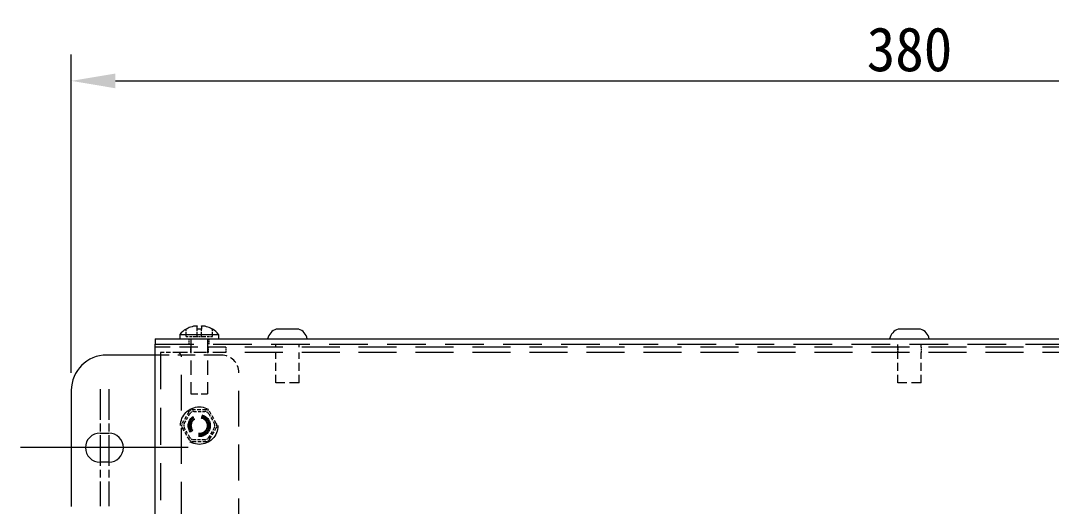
# Model space of a CAD drawing. Header units: millimetres. Extents: x 24 to 1656, y 24 to 1164.
# Drawn here: x 678.1 to 911.8, y 852.1 to 962.3 of the extents above; entities that cross this region are included whole.
import ezdxf

# ---------------------------------------------------------------- set-up
doc = ezdxf.new("R2010")
doc.units = ezdxf.units.MM
doc.header["$LTSCALE"] = 4
doc.linetypes.add('CHAIN', pattern=[0.3543, 0.2362, -0.0295, 0.0591, -0.0295])
doc.linetypes.add('HIDDEN', pattern=[9.525, 6.35, -3.175])
doc.layers.add('가는실선_A4', color=7, linetype='Continuous', lineweight=5)
doc.layers.add('굵은실선_A3', color=7, linetype='Continuous', lineweight=18)
doc.layers.add('가는실선중심선_A3', color=1, linetype='Continuous', lineweight=5, true_color=0xff0000)
doc.layers.add('가는파선_A3', color=7, linetype='HIDDEN', lineweight=13, true_color=0x008000)
doc.styles.add('치수문자_A3(2.5)', font='')
doc.styles.get('치수문자_A3(2.5)').set_extended_font_data('GulimChe')
doc.dimstyles.new('치수_A3(2.5)', dxfattribs={"dimscale": 4, "dimtxt": 2.5, "dimasz": 2.5, "dimexe": 1.5, "dimexo": 1, "dimgap": 0.5, "dimtad": 1, "dimtoh": 1, "dimdec": 1, "dimrnd": 1e-08, "dimdsep": 46, "dimtxsty": '치수문자_A3(2.5)', "dimcen": 0.09, "dimdle": 10, "dimclrd": 8, "dimclre": 8, "dimclrt": 7, "dimadec": 1, "dimazin": 2, "dimtfac": 0.8, "dimtmove": 0, "dimatfit": 3, "dimfxl": 1, "dimtolj": 1, "dimtzin": 0, "dimlwd": -1, "dimlwe": -1, "dimarcsym": 0})

# ---------------------------------------------------------------- blocks, each defined once
blk = doc.blocks.new('*D17')
at = {"layer": 'Defpoints', "color": 0, "transparency": 16777216}
for p in [(1069.67, 948.63), (689.64, 878.45), (1069.67, 878.35)]:
    blk.add_point(p, dxfattribs=at)
at = {"layer": '가는실선_A4', "color": 8, "transparency": 16777216}
for p, q in [((689.64, 882.45), (689.64, 954.63)), ((1069.67, 882.35), (1069.67, 954.63)), ((699.64, 948.63), (1059.67, 948.63))]:
    blk.add_line(p, q, dxfattribs=at)
for points in [[(699.64, 950.3), (699.64, 946.96), (689.64, 948.63)], [(1059.67, 950.3), (1059.67, 946.96), (1069.67, 948.63)]]:
    blk.add_solid(points, dxfattribs=at)
at = {"layer": '가는실선_A4', "color": 7, "transparency": 16777216, "insert": (879.66, 955.74), "char_height": 10, "attachment_point": 5, "style": '치수문자_A3(2.5)'}
blk.add_mtext('\\A1;380', dxfattribs=at)

msp = doc.modelspace()

# ---------------------------------------------------------------- linework, layer by layer
at = {"layer": '가는실선중심선_A3', "linetype": 'CHAIN', "ltscale": 7.389429}
for p, q in [((696.14, 878.75), (696.14, 852.15)), ((698.14, 878.75), (698.14, 852.15))]:
    msp.add_line(p, q, dxfattribs=at)
at = {"layer": '가는실선중심선_A3', "linetype": 'CHAIN', "ltscale": 9.250702}
for p, q in [((711.44, 865.45), (678.14, 865.45)), ((716.14, 865.45), (682.84, 865.45))]:
    msp.add_line(p, q, dxfattribs=at)
at = {"layer": '가는파선_A3', "ltscale": 0.016785}
for p, q in [((715.64, 890.65), (715.64, 892.29)), ((718.14, 890.65), (718.14, 892.29)), ((719.14, 890.65), (719.14, 892.29)), ((721.64, 890.65), (721.64, 892.29))]:
    msp.add_line(p, q, dxfattribs=at)
at = {"layer": '가는파선_A3', "ltscale": 0.020567}
for p, q in [((715.64, 890.65), (717.64, 890.65)), ((719.64, 890.65), (721.64, 890.65))]:
    msp.add_line(p, q, dxfattribs=at)
at = {"layer": '가는파선_A3', "ltscale": 0.008016}
for p, q in [((717.64, 890.65), (718.14, 890.65)), ((719.14, 890.65), (719.64, 890.65))]:
    msp.add_line(p, q, dxfattribs=at)
at = {"layer": '가는파선_A3', "ltscale": 0.010233}
msp.add_line((718.14, 890.65), (719.14, 890.65), dxfattribs=at)
at = {"layer": '가는파선_A3', "ltscale": 0.345245}
msp.add_line((708.64, 888.95), (1050.64, 888.95), dxfattribs=at)
at = {"layer": '가는파선_A3', "ltscale": 0.165234}
msp.add_line((724.64, 888.25), (708.64, 888.25), dxfattribs=at)
at = {"layer": '가는파선_A3', "ltscale": 0.0123}
for p, q in [((716.39, 888.95), (716.39, 890.15)), ((716.64, 888.25), (716.64, 887.05)), ((720.64, 888.25), (720.64, 887.05)), ((720.89, 888.95), (720.89, 890.15)), ((724.64, 888.25), (724.64, 887.05)), ((876.99, 887.05), (876.99, 888.25)), ((876.99, 888.25), (876.99, 887.05)), ((882.29, 888.25), (882.29, 887.05)), ((882.29, 888.25), (882.29, 887.05))]:
    msp.add_line(p, q, dxfattribs=at)
at = {"layer": '가는파선_A3', "ltscale": 0.129067}
for p, q in [((716.74, 890.15), (716.74, 877.65)), ((720.54, 890.15), (720.54, 877.65))]:
    msp.add_line(p, q, dxfattribs=at)
at = {"layer": '가는파선_A3', "ltscale": 0.33902}
for p, q in [((1034.64, 888.25), (724.64, 888.25)), ((1034.64, 887.05), (724.64, 887.05))]:
    msp.add_line(p, q, dxfattribs=at)
at = {"layer": '가는파선_A3', "ltscale": 0.007133}
for p, q in [((735.99, 888.25), (735.99, 888.95)), ((741.29, 888.25), (741.29, 888.95)), ((876.99, 888.25), (876.99, 888.95)), ((882.29, 888.25), (882.29, 888.95))]:
    msp.add_line(p, q, dxfattribs=at)
at = {"layer": '가는파선_A3', "ltscale": 0.1549}
msp.add_line((723.64, 886.45), (708.64, 886.45), dxfattribs=at)
at = {"layer": '가는파선_A3', "ltscale": 0.329497}
msp.add_line((709.84, 887.05), (709.84, 723.85), dxfattribs=at)
at = {"layer": '가는파선_A3', "ltscale": 0.039167}
msp.add_line((713.64, 887.05), (709.84, 887.05), dxfattribs=at)
at = {"layer": '가는파선_A3', "ltscale": 0.113567}
msp.add_line((724.64, 887.05), (713.64, 887.05), dxfattribs=at)
at = {"layer": '가는파선_A3', "ltscale": 0.318898}
msp.add_line((714.64, 837.45), (714.64, 886.05), dxfattribs=at)
at = {"layer": '가는파선_A3', "ltscale": 0.0712}
for p, q in [((735.99, 880.15), (735.99, 887.05)), ((741.29, 880.15), (741.29, 887.05)), ((876.99, 880.15), (876.99, 887.05)), ((882.29, 880.15), (882.29, 887.05))]:
    msp.add_line(p, q, dxfattribs=at)
at = {"layer": '가는파선_A3', "ltscale": 0.321094}
msp.add_line((727.64, 809.05), (727.64, 882.45), dxfattribs=at)
at = {"layer": '가는파선_A3', "ltscale": 0.085927}
for p, q in [((741.29, 880.15), (735.99, 880.15)), ((882.29, 880.15), (876.99, 880.15))]:
    msp.add_line(p, q, dxfattribs=at)
at = {"layer": '가는파선_A3', "ltscale": 0.06158}
msp.add_line((716.74, 877.65), (720.54, 877.65), dxfattribs=at)
at = {"layer": '가는파선_A3', "ltscale": 0.030923}
for p, q in [((720.16, 874.05), (717.15, 874.06)), ((716.29, 873.56), (714.78, 870.97)), ((722.51, 870.94), (721.02, 873.54)), ((714.77, 869.97), (716.26, 867.36)), ((721, 867.34), (722.51, 869.94)), ((717.13, 866.86), (720.13, 866.85))]:
    msp.add_line(p, q, dxfattribs=at)
at = {"layer": '가는파선_A3', "ltscale": 0.026111}
for p, q in [((715.24, 870.96), (716.52, 873.16)), ((717.39, 873.65), (719.92, 873.64)), ((720.79, 873.14), (722.05, 870.94)), ((716.5, 867.76), (715.24, 869.96)), ((722.04, 869.94), (720.77, 867.75)), ((719.9, 867.25), (717.36, 867.26))]:
    msp.add_line(p, q, dxfattribs=at)
at = {"layer": '가는파선_A3', "ltscale": 0.35044}
msp.add_circle((718.64, 870.45), 4.25, dxfattribs=at)
at = {"layer": '가는파선_A3', "ltscale": 0.162216}
msp.add_circle((718.64, 870.45), 2.5, dxfattribs=at)
at = {"layer": '가는파선_A3', "ltscale": 0.147344}
msp.add_circle((718.64, 870.45), 2.27, dxfattribs=at)
at = {"layer": '가는파선_A3', "ltscale": 0.146211}
msp.add_circle((718.64, 870.45), 2.25, dxfattribs=at)
at = {"layer": '가는파선_A3', "ltscale": 0.145984}
msp.add_circle((718.64, 870.45), 2.25, dxfattribs=at)
at = {"layer": '가는파선_A3', "ltscale": 0.129753}
msp.add_circle((718.64, 870.45), 2, dxfattribs=at)
at = {"layer": '가는파선_A3', "ltscale": 0.116767}
msp.add_circle((718.64, 870.45), 1.8, dxfattribs=at)
at = {"layer": '가는파선_A3', "ltscale": 0.016132}
msp.add_arc((713.64, 886.05), 1, 0, 90, dxfattribs=at)
at = {"layer": '가는파선_A3', "ltscale": 0.064826}
msp.add_arc((723.64, 882.45), 4, 0, 90, dxfattribs=at)
at = {"layer": '가는파선_A3', "ltscale": 0.010721}
for centre, start, end in [((717.15, 873.06), 89.7976, 149.7976), ((720.15, 873.05), 29.7976, 89.7976), ((715.64, 870.46), 149.7976, 209.7976), ((721.65, 870.44), 329.7976, 29.7976), ((717.13, 867.86), 209.7976, 269.7976), ((720.13, 867.85), 269.7976, 329.7976)]:
    msp.add_arc(centre, 1, start, end, dxfattribs=at)
at = {"layer": '가는파선_A3', "ltscale": 0.010719}
for centre, major_axis in [((717.38, 872.65), (-0.497, 0.868)), ((719.92, 872.64), (0.503, 0.864)), ((716.11, 870.46), (-1, 0)), ((721.18, 870.44), (1, 0)), ((717.37, 868.26), (-0.503, -0.864)), ((719.9, 868.25), (0.497, -0.868))]:
    msp.add_ellipse(centre, major_axis=major_axis, ratio=0.999797, start_param=5.759674, end_param=6.806696, dxfattribs=at)
at = {"layer": '굵은실선_A3'}
for p, q in [((718.14, 892.29), (718.14, 893.04)), ((719.14, 893.04), (719.14, 892.29)), ((714.24, 891.15), (723.04, 891.15)), ((714.24, 891.15), (714.24, 890.15)), ((715.64, 892.31), (715.64, 892.29)), ((721.64, 892.31), (721.64, 892.29)), ((723.04, 891.15), (723.04, 890.15)), ((741.18, 892.35), (736.11, 892.35)), ((882.18, 892.35), (877.11, 892.35)), ((708.64, 890.15), (708.64, 888.95)), ((708.64, 890.15), (1050.64, 890.15)), ((708.64, 721.95), (708.64, 888.95)), ((708.64, 886.45), (697.64, 886.45)), ((689.64, 878.45), (689.64, 852.1)), ((696.14, 868.75), (698.14, 868.75)), ((698.14, 862.15), (696.14, 862.15))]:
    msp.add_line(p, q, dxfattribs=at)
for centre, radius, start, end in [((718.69, 887.2), 5.95, 120.8359, 138.4036), ((718.59, 887.2), 5.95, 41.5964, 59.1641), ((737.1, 889.49), 3.03, 109.1733, 167.3155), ((740.18, 889.49), 3.03, 12.6845, 70.8267), ((878.1, 889.49), 3.03, 109.1733, 167.3155), ((881.18, 889.49), 3.03, 12.6845, 70.8267), ((697.64, 878.45), 8, 90, 180), ((696.14, 865.45), 3.3, 90, 270), ((698.14, 865.45), 3.3, 270, 90)]:
    msp.add_arc(centre, radius, start, end, dxfattribs=at)
for points, knots in [([(717.64, 893.04), (717.54, 893.02), (717.44, 893), (716.9, 892.87), (716.47, 892.72), (715.95, 892.46), (715.8, 892.38), (715.64, 892.29)], [0.0957398, 0.0957398, 0.0957398, 0.0957398, 0.1243697, 0.1243697, 0.2487394, 0.2487394, 0.2988934, 0.2988934, 0.2988934, 0.2988934]), ([(717.64, 893.04), (717.67, 893.04), (717.69, 893.05), (717.76, 893.06), (717.81, 893.06), (717.88, 893.07), (717.91, 893.07), (717.96, 893.07), (717.99, 893.07), (718.03, 893.07), (718.05, 893.07), (718.09, 893.07), (718.11, 893.07), (718.13, 893.05), (718.14, 893.05), (718.14, 893.04), (718.14, 893.04), (718.14, 893.04)], [-0.1994332, -0.1994332, -0.1994332, -0.1994332, -0.19164586, -0.19164586, -0.17799426, -0.17799426, -0.16750014, -0.16750014, -0.1579054, -0.1579054, -0.14809949, -0.14809949, -0.13671142, -0.13671142, -0.12083143, -0.12083143, -0.12032463, -0.12032463, -0.12032463, -0.12032463]), ([(719.14, 893.04), (719.14, 893.04), (719.14, 893.05), (719.16, 893.06), (719.17, 893.06), (719.2, 893.07), (719.22, 893.07), (719.26, 893.07), (719.28, 893.07), (719.33, 893.07), (719.35, 893.07), (719.41, 893.07), (719.45, 893.07), (719.53, 893.05), (719.59, 893.05), (719.64, 893.04), (719.64, 893.04), (719.64, 893.04)], [-0.1994332, -0.1994332, -0.1994332, -0.1994332, -0.19164586, -0.19164586, -0.17799426, -0.17799426, -0.16750014, -0.16750014, -0.1579054, -0.1579054, -0.14809949, -0.14809949, -0.13671142, -0.13671142, -0.12083143, -0.12083143, -0.12032463, -0.12032463, -0.12032463, -0.12032463]), ([(721.64, 892.29), (721.49, 892.38), (721.34, 892.46), (720.81, 892.72), (720.39, 892.87), (719.85, 893), (719.74, 893.02), (719.64, 893.04)], [3.1951461, 3.1951461, 3.1951461, 3.1951461, 3.2453001, 3.2453001, 3.3696698, 3.3696698, 3.3982997, 3.3982997, 3.3982997, 3.3982997]), ([(719.14, 892.29), (718.97, 892.3), (718.8, 892.31), (718.64, 892.31), (718.48, 892.31), (718.31, 892.3), (718.14, 892.29)], [2.96480732, 2.96480732, 2.96480732, 2.96480732, 3.01310833, 3.01310833, 3.01310833, 3.06140934, 3.06140934, 3.06140934, 3.06140934])]:
    msp.add_open_spline(points, degree=3, knots=knots, dxfattribs=at)

# ---------------------------------------------------------------- dimensions: what is measured, and where the dimension line sits
at = {"layer": '가는실선_A4', "color": 8, "true_color": 0x808080}
dim = msp.add_linear_dim(base=(1069.67, 948.63), p1=(689.64, 878.45), p2=(1069.67, 878.35), angle=180, dimstyle='치수_A3(2.5)', override={"dimgap": 0.5, "dimtoh": 0, "dimdec": 1, "dimtol": 0, "dimlim": 0, "dimtp": 0, "dimtm": 0, "dimtdec": 2, "dimtofl": 0, "dimatfit": 1}, dxfattribs=at)
dim.commit()
dim.dimension.update_dxf_attribs({"geometry": '*D17', "text_midpoint": (879.66, 948.63), "dimtype": 160})

doc.saveas('drawing.dxf')
